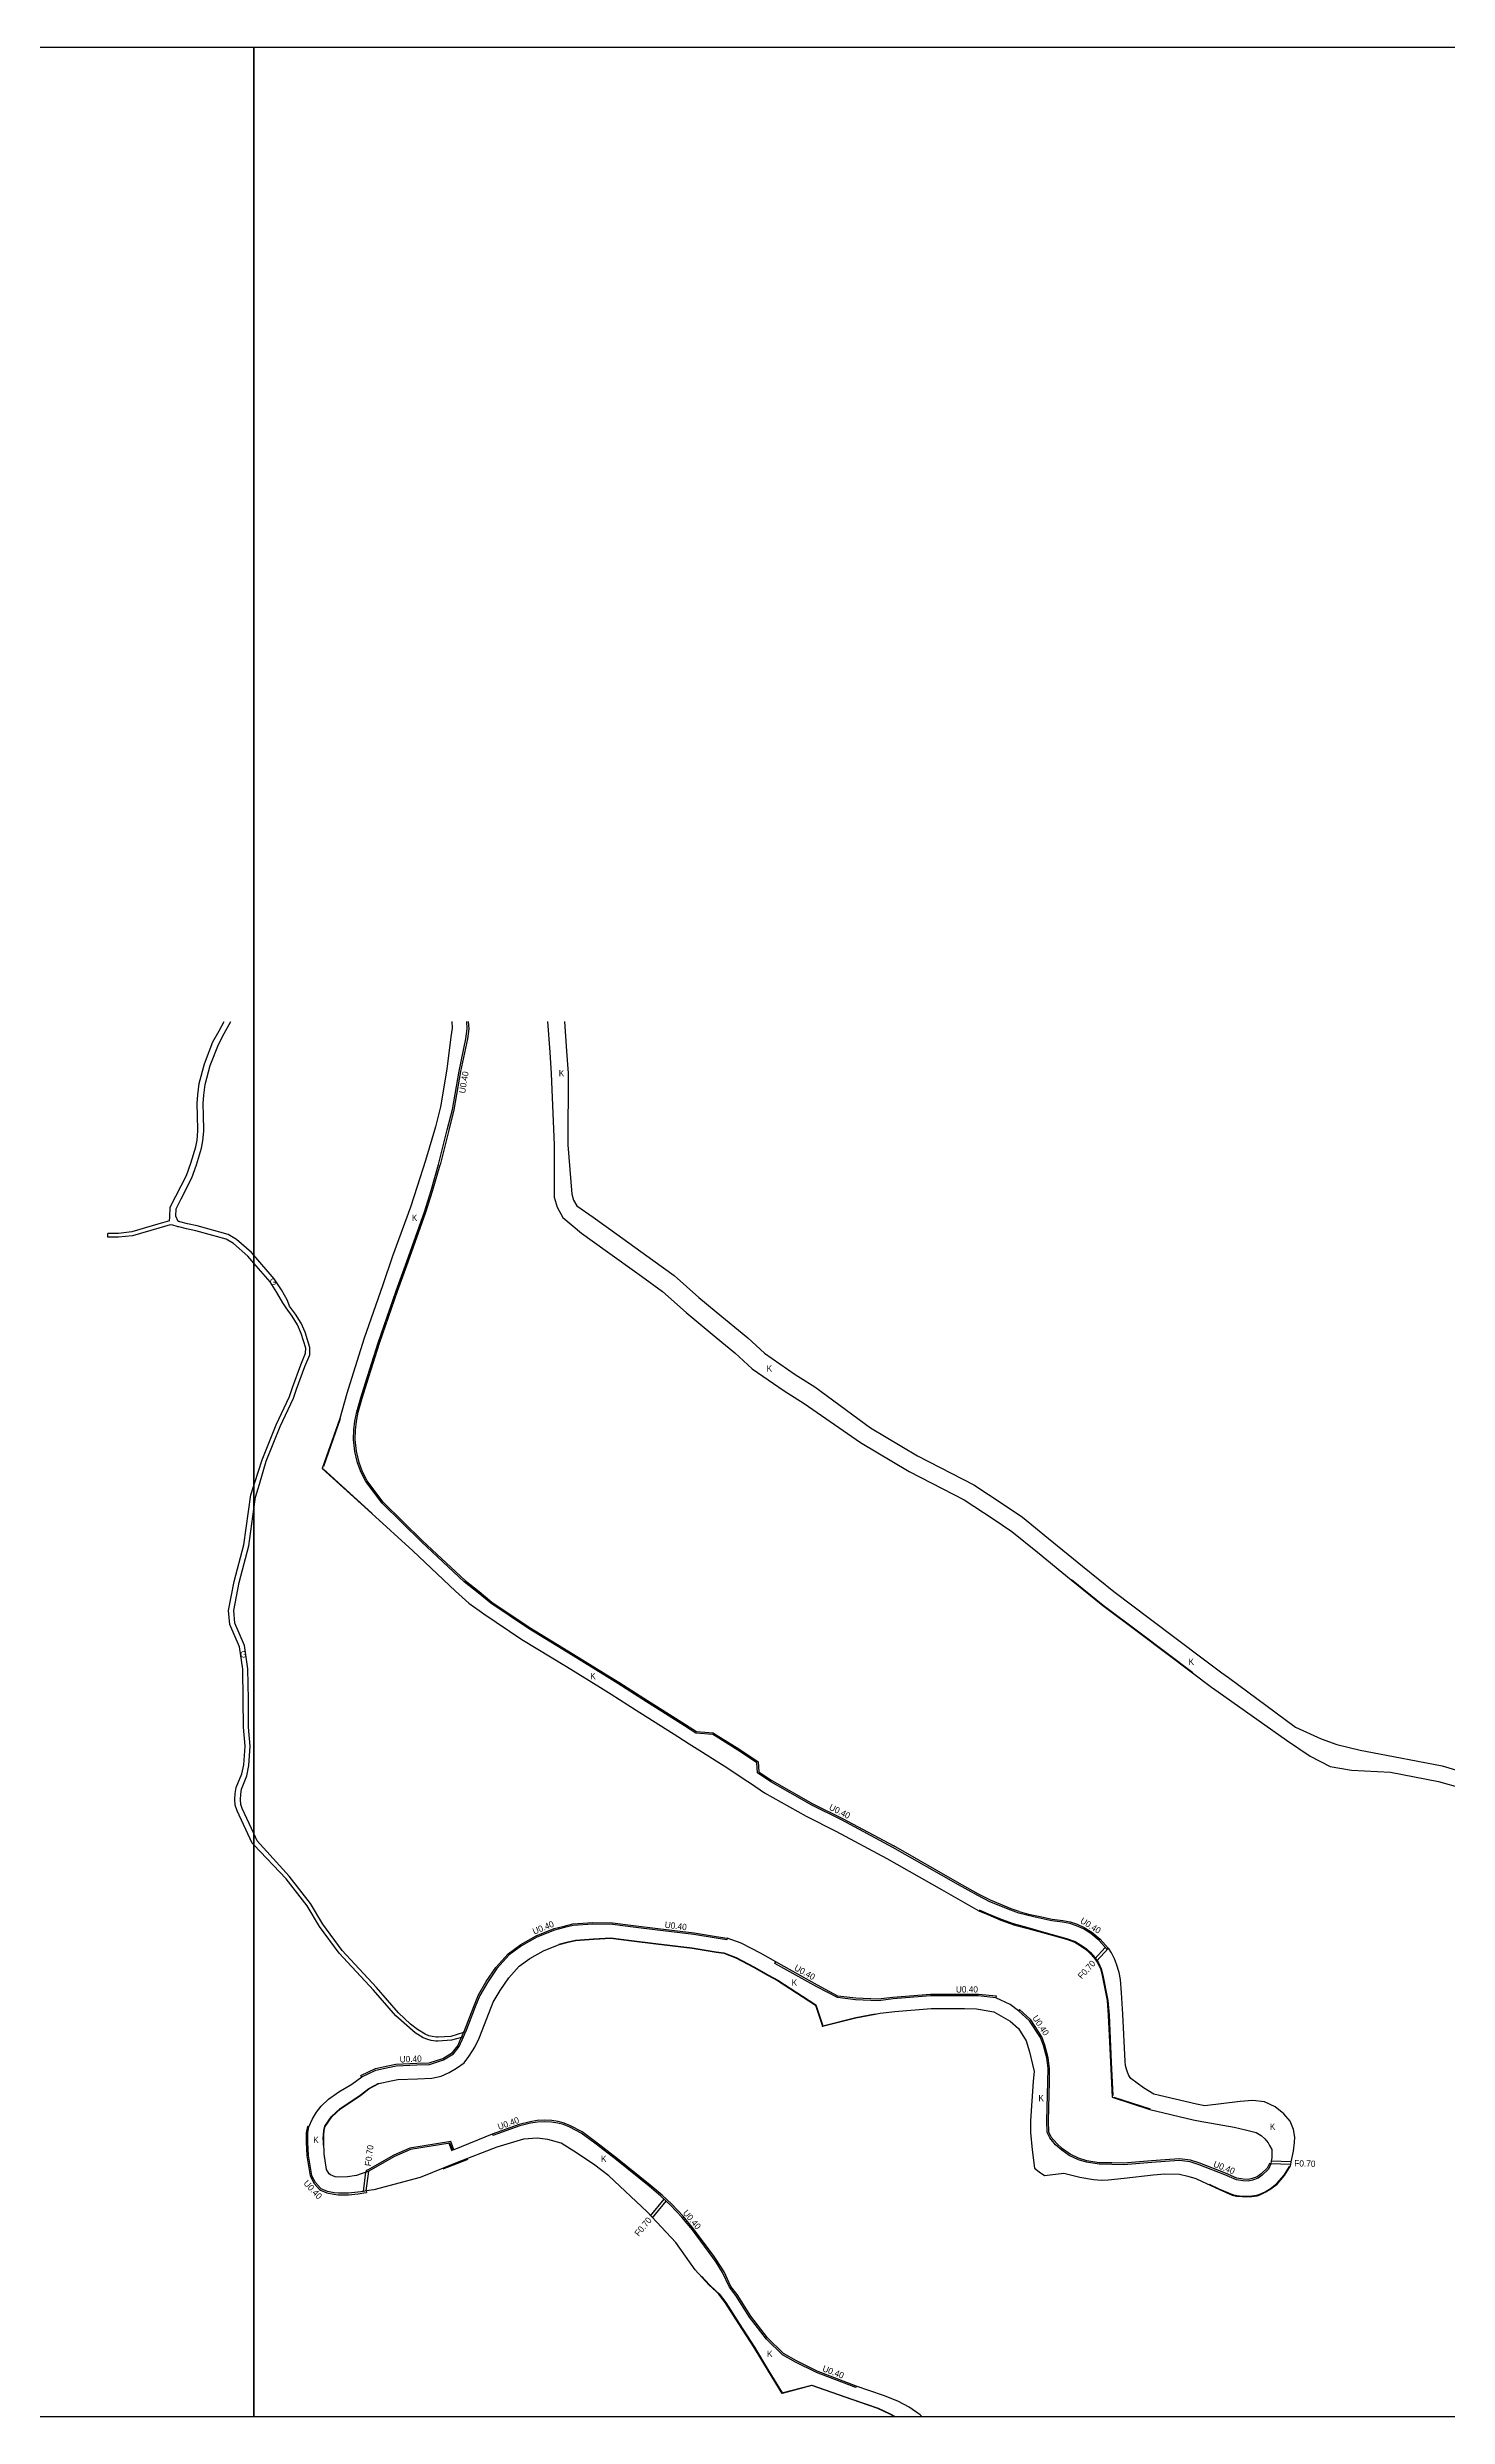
# Model space of a CAD drawing. Header units: metres. Extents: x 4000 to 8000, y -96000 to -93000.
# Drawn here: x 7148 to 7502, y -96000 to -95400 of the extents above; entities that cross this region are included whole.
import ezdxf

# ---------------------------------------------------------------- set-up
doc = ezdxf.new("R2010")
doc.units = ezdxf.units.M
doc.header["$LTSCALE"] = 2.5
for name, color, linetype in [('側溝・桝', 7, 'Continuous'), ('図郭', 7, 'Continuous'), ('歩道・分離帯・安全施設', 7, 'Continuous'), ('舗装', 7, 'Continuous'), ('道路', 7, 'Continuous')]:
    doc.layers.add(name, color=color, linetype=linetype)
doc.styles.get("Standard").update_dxf_attribs({"font": ''})
doc.styles.get('Standard').set_extended_font_data('@MS PGothic')

msp = doc.modelspace()

# ---------------------------------------------------------------- linework, layer by layer
at = {"layer": '側溝・桝'}
for points in [[(7254.3, -95646.73), (7254.4, -95648.54), (7254.08, -95651.12), (7252.34, -95659.33), (7250.67, -95669.06), (7249.36, -95674.22), (7247.13, -95683)], [(7242.7, -95778.17), (7232.77, -95768.39), (7228.66, -95762.99), (7227.52, -95760.74), (7226.66, -95758.36), (7226.01, -95755.5), (7225.67, -95752.52), (7225.74, -95750.15), (7225.97, -95747.95), (7226.44, -95745.62), (7227.46, -95742.1), (7228.62, -95738.32), (7231.84, -95728.18), (7236.41, -95715.01), (7239.1, -95707.56), (7243.55, -95695), (7245.27, -95689.62), (7247.13, -95683)], [(7242.7, -95778.17), (7253.48, -95788.28), (7257.02, -95791.08), (7260.22, -95793.71), (7269.72, -95800.11), (7281.02, -95806.96), (7289.65, -95812.32), (7292.37, -95814.03), (7298.72, -95818.03), (7309.26, -95824.75), (7312.05, -95826.53), (7316.32, -95826.86), (7317.03, -95827.3)], [(7317.03, -95827.3), (7322.78, -95830.9), (7327.71, -95834.22), (7327.87, -95836.74), (7331.13, -95838.93), (7341.48, -95844.8), (7349, -95848.54), (7361.99, -95855.49)], [(7393.75, -95872.12), (7391.75, -95871.4), (7386.48, -95869.23), (7383.45, -95867.68), (7378.62, -95864.96), (7361.99, -95855.49)], [(7393.75, -95872.12), (7396.1, -95872.72), (7398.62, -95873.29), (7402.13, -95874.05), (7404.79, -95874.38), (7406.64, -95874.72), (7408.45, -95875.31), (7410.22, -95876.14), (7412.14, -95877.33), (7414.26, -95879.1), (7416.27, -95881.4)], [(7253.08, -95902.75), (7253.21, -95902.45), (7255.68, -95896.11), (7256.84, -95893.15), (7258.83, -95889.81), (7261.23, -95886.3), (7264.37, -95882.78), (7267.58, -95880.43), (7271.49, -95878.24), (7276.02, -95876.41), (7278.58, -95875.78), (7280.78, -95875.24), (7285.8, -95874.88), (7290.79, -95874.99), (7296.1, -95875.63), (7302.27, -95876.38), (7311.49, -95877.51), (7317.03, -95878.42)], [(7317.03, -95878.42), (7319.84, -95878.87)], [(7387.87, -95893.94), (7387.99, -95893.55), (7383.43, -95893.07), (7379.97, -95893.06), (7371.31, -95893.08), (7361.8, -95893.83), (7358.08, -95894.3), (7352.38, -95894.05), (7347.87, -95893.49), (7342.73, -95890.77), (7332.11, -95884.86)], [(7412.89, -95884.09), (7415.55, -95881.19)], [(7413.3, -95884.68), (7416.35, -95881.35)], [(7457.46, -95936), (7457.08, -95935.88), (7456.51, -95937.08), (7455.02, -95938.49), (7453.98, -95939.28), (7452.73, -95939.72), (7451.73, -95939.96), (7450.43, -95939.86), (7448.89, -95939.63), (7445.96, -95938.38), (7439.47, -95935.83), (7437.16, -95935.05), (7434.34, -95934.71), (7430.68, -95934.99), (7427.27, -95935.24), (7420.19, -95935.82), (7417.19, -95935.76), (7414.04, -95935.71), (7410.88, -95935.2), (7408.75, -95934.53), (7406.62, -95933.5), (7404.76, -95932.2), (7403.26, -95930.86), (7401.88, -95929.21), (7401.25, -95927.93), (7401.18, -95925.11), (7401.39, -95915.2), (7401.45, -95911.82), (7401.12, -95909.1), (7400.28, -95905.89), (7399.48, -95903.8), (7396.68, -95899.52), (7393.86, -95896.89), (7393.61, -95897.2)], [(7252.49, -95904.11), (7252.54, -95904)], [(7252.54, -95904), (7253.08, -95902.75)], [(7253.04, -95903.86), (7253.58, -95902.6)], [(7227.31, -95913.98), (7227.1, -95913.63), (7230.8, -95911.87), (7233.91, -95911.19), (7235.96, -95910.74), (7241.28, -95910.52), (7244.39, -95910.39), (7247.87, -95909.31), (7250.3, -95907.82), (7251.63, -95906.1), (7252.49, -95904.11)], [(7213.94, -95926.62), (7213.55, -95926.53), (7213.27, -95928.13), (7213.29, -95930.58), (7213.45, -95933.93), (7214.27, -95939.03), (7214.33, -95939.19), (7215.26, -95940.97), (7216.62, -95942.45), (7216.88, -95942.64), (7218.52, -95943.34), (7220.28, -95943.7), (7221.39, -95943.83), (7223.97, -95943.83), (7226.4, -95943.6), (7227.84, -95943.37), (7228.53, -95943.25)], [(7317.02, -95960.19), (7316.55, -95959.45), (7311.33, -95952.41), (7308.67, -95949.24), (7305.81, -95946.21), (7303.33, -95943.9), (7300.36, -95941.38), (7292.04, -95934.7), (7286.53, -95930.42), (7283.1, -95927.86), (7280.16, -95926.37), (7278.56, -95925.68), (7277.01, -95925.3), (7275.41, -95925.02), (7273.69, -95924.95), (7271.73, -95925.02), (7269.92, -95925.32), (7267.21, -95926.01), (7260.36, -95928.44)], [(7250.64, -95932.41), (7249.84, -95930.34), (7239.46, -95932.03), (7235.45, -95933.76), (7232.33, -95935.52), (7228.93, -95937.48), (7228.43, -95937.66), (7228.37, -95938.1)], [(7227.75, -95942.97), (7228.37, -95938.1)], [(7228.47, -95942.86), (7229.11, -95937.85)], [(7462.5, -95936.16), (7457.46, -95936)], [(7462.62, -95935.46), (7457.58, -95935.3)], [(7228.47, -95942.86), (7228.53, -95943.25)], [(7300.44, -95949.12), (7303.87, -95944.95)], [(7300.93, -95949.63), (7304.38, -95945.43)], [(7352.52, -95992.25), (7342.6, -95988.48), (7337.34, -95985.86), (7334.07, -95984.05), (7330.07, -95980.08), (7325.79, -95974.56), (7322.32, -95969.06), (7320.77, -95967.03), (7319.03, -95963.31), (7317.02, -95960.19)]]:
    msp.add_lwpolyline(points, dxfattribs=at)
at = {"layer": '図郭'}
for points in [[(6400, -96000), (7200, -96000), (7200, -95400), (6400, -95400)], [(7200, -96000), (8000, -96000), (8000, -95400), (7200, -95400)]]:
    msp.add_lwpolyline(points, close=True, dxfattribs=at)
at = {"layer": '歩道・分離帯・安全施設'}
for points in [[(7221.83, -95747.29), (7217.61, -95759.35)], [(7217.59, -95759.96), (7229.98, -95771.26)], [(7407.02, -95787.98), (7415.03, -95794.47), (7424.35, -95801.49), (7437.71, -95811.56)], [(7383.65, -95871.69), (7385.89, -95872.66), (7389.15, -95874.06), (7392.21, -95875.15), (7395.96, -95876.17), (7400.62, -95877.47), (7405.75, -95878.93), (7407.89, -95879.7), (7409.3, -95880.55), (7410.67, -95881.48), (7411.78, -95882.48), (7412.88, -95883.72), (7413.83, -95885.09), (7414.51, -95886.57), (7414.95, -95888.21), (7416.23, -95894.6), (7416.51, -95898.31), (7417.06, -95910.24), (7417.46, -95918.67)], [(7277.28, -95880.32), (7279.55, -95879.76), (7281.42, -95879.3), (7286.03, -95878.97), (7290.34, -95878.76), (7295.64, -95879.41), (7301.81, -95880.15), (7310.95, -95881.27), (7317.03, -95882.26)], [(7317.03, -95882.26), (7318.99, -95882.58), (7322.07, -95883.69), (7326.57, -95886.07), (7330.28, -95888.19), (7332.63, -95889.49), (7340.59, -95894.62), (7342.31, -95895.73), (7344.03, -95901.03), (7352.38, -95898.94), (7357.29, -95898.01)], [(7217.64, -95931.27), (7217.6, -95930.42), (7217.58, -95929.54), (7217.6, -95928.6), (7217.73, -95927.53), (7217.98, -95926.45), (7219.68, -95923.99), (7221.86, -95921.97), (7226.92, -95918.57), (7229.09, -95916.93), (7231.64, -95915.58)], [(7417.69, -95919.11), (7426.91, -95922.05)], [(7250.19, -95932.78), (7249.44, -95930.85)], [(7247.92, -95937.27), (7254.25, -95934.79)], [(7441.83, -95941.14), (7444.31, -95942.3), (7447.72, -95943.75), (7448.82, -95943.99), (7450.24, -95944.13), (7451.27, -95944.16), (7452.62, -95944.11), (7453.93, -95943.91), (7454.65, -95943.7), (7455.99, -95943.05), (7457.37, -95942.22), (7458.97, -95941), (7460.81, -95938.85), (7462.18, -95936.62)], [(7313.3, -95964.43), (7315.32, -95966.66), (7317.02, -95968.2)], [(7317.02, -95968.2), (7317.81, -95968.91), (7319.45, -95971.07), (7322.85, -95976.45), (7326.73, -95982.42), (7330.35, -95988.45), (7333.78, -95993.99), (7341.29, -95992.05), (7351.4, -95995.56), (7358.05, -95997.88), (7361.07, -95999.26), (7362.32, -96000)]]:
    msp.add_lwpolyline(points, dxfattribs=at)
at = {"layer": '道路'}
for points in [[(7178.65, -95697.18), (7178.75, -95696.24), (7178.84, -95693.75), (7180.26, -95690.91), (7182.92, -95685.68), (7184.09, -95682.53), (7185.32, -95678.44), (7185.62, -95676.74), (7185.82, -95674.35), (7185.84, -95674.11), (7185.77, -95670.56), (7185.69, -95667.44), (7185.82, -95665.24), (7186.2, -95662.36), (7187.51, -95657.4), (7189.66, -95651.88), (7191.22, -95649.05), (7192.49, -95646.73)], [(7200, -95705.88), (7199.43, -95705.22), (7195.61, -95701.88), (7193.5, -95700.65), (7185.62, -95698.47), (7183.24, -95697.9), (7181.29, -95697.42), (7181.1, -95697.38), (7180.88, -95697.33), (7180.27, -95695.95), (7180.33, -95694.12), (7181.6, -95691.58), (7184.29, -95686.28), (7185.52, -95683.01), (7186.78, -95678.79), (7187.11, -95676.94), (7187.32, -95674.47), (7187.34, -95674.16), (7187.27, -95670.53), (7187.19, -95667.46), (7187.32, -95665.38), (7187.68, -95662.65), (7188.94, -95657.87), (7191.02, -95652.52), (7192.53, -95649.77), (7194.2, -95646.73)], [(7250.09, -95646.73), (7250.19, -95648.39), (7249.91, -95650.58), (7248.88, -95658.8), (7247.24, -95668.33), (7245.97, -95673.36), (7243.46, -95681.86), (7241.34, -95688.44), (7239.66, -95693.69), (7235.14, -95706.14), (7232.55, -95713.64), (7227.95, -95726.88), (7224.71, -95737.1), (7223.53, -95740.93), (7221.74, -95747.25), (7217.32, -95759.86), (7229.91, -95771.33), (7240.22, -95780.78), (7251.06, -95790.94), (7254.44, -95794), (7258.25, -95796.73), (7267.83, -95803.18), (7279.13, -95810.02), (7287.74, -95815.37), (7290.45, -95817.08), (7296.83, -95821.1), (7307.32, -95827.79), (7310.2, -95829.62), (7313.6, -95831.76), (7317.03, -95833.91), (7319.73, -95835.6), (7324.42, -95838.75), (7325.7, -95839.62), (7329.25, -95842), (7339.79, -95847.98), (7347.33, -95851.73), (7360.28, -95858.65), (7374.06, -95866.51), (7383.57, -95871.88), (7385.81, -95872.85), (7389.08, -95874.25), (7392.69, -95875.56), (7395.91, -95876.36), (7400.57, -95877.66), (7405.69, -95879.12), (7407.81, -95879.88), (7409.19, -95880.72), (7410.54, -95881.64), (7411.63, -95882.62), (7412.72, -95883.84), (7413.66, -95885.19), (7414.32, -95886.64), (7414.76, -95888.26), (7416.03, -95894.63), (7416.31, -95898.32), (7416.86, -95910.25), (7417.29, -95919.14), (7426.86, -95922.2), (7437.81, -95924.82), (7439.95, -95925.24), (7441.01, -95925.45), (7448.21, -95926.73), (7451.06, -95927.36), (7453.71, -95928.01), (7455, -95928.8), (7455.98, -95929.65), (7456.77, -95930.67), (7457.14, -95931.35), (7457.71, -95932.37), (7457.72, -95934.49), (7457.58, -95935.3), (7457.46, -95936), (7456.84, -95937.32), (7455.26, -95938.82), (7454.27, -95939.58), (7452.84, -95940.12), (7451.7, -95940.36), (7450.41, -95940.26), (7448.78, -95940.02), (7445.81, -95938.75), (7439.33, -95936.21), (7437.07, -95935.44), (7434.33, -95935.12), (7430.71, -95935.39), (7427.3, -95935.64), (7420.21, -95936.23), (7417.17, -95936.16), (7414.04, -95936.11), (7410.78, -95935.59), (7408.78, -95934.96), (7406.44, -95933.86), (7404.53, -95932.53), (7402.97, -95931.14), (7401.54, -95929.43), (7400.85, -95928.03), (7400.78, -95925.11), (7400.99, -95915.19), (7401.05, -95911.84), (7400.72, -95909.17), (7399.89, -95906.01), (7399.12, -95903.98), (7396.37, -95899.78), (7393.61, -95897.2), (7391.43, -95895.64), (7387.87, -95893.94), (7383.41, -95893.47), (7379.97, -95893.46), (7371.33, -95893.48), (7361.84, -95894.23), (7358.1, -95894.7), (7352.32, -95894.44), (7347.74, -95893.87), (7342.54, -95891.12), (7331.92, -95885.21), (7332.11, -95884.86), (7328.23, -95882.64), (7323.37, -95880.12), (7319.84, -95878.87), (7319.75, -95879.26), (7317.03, -95878.82), (7311.43, -95877.91), (7302.23, -95876.78), (7296.05, -95876.03), (7290.76, -95875.39), (7285.81, -95875.28), (7280.84, -95875.64), (7278.67, -95876.17), (7276.14, -95876.79), (7271.66, -95878.6), (7267.8, -95880.77), (7264.64, -95883.08), (7261.54, -95886.55), (7259.16, -95890.02), (7257.2, -95893.33), (7256.05, -95896.26), (7253.58, -95902.6), (7253.08, -95902.75), (7249.85, -95903.71), (7246.69, -95903.91), (7246.26, -95903.89), (7245.15, -95903.75), (7244.33, -95903.57), (7243.39, -95903.17), (7241.41, -95901.96), (7239.65, -95900.59), (7236.63, -95897.78), (7231.02, -95891.37), (7222.37, -95881.99), (7217.48, -95875.32), (7214.33, -95870.06), (7208.92, -95863.14), (7200.87, -95854.15), (7200, -95852.29)], [(7369.13, -96000), (7368.67, -95999.57), (7365.9, -95997.58), (7363.04, -95996.05), (7359.37, -95994.64), (7352.52, -95992.25), (7352.39, -95992.63), (7342.44, -95988.85), (7337.15, -95986.22), (7333.83, -95984.37), (7329.77, -95980.35), (7325.46, -95974.79), (7321.99, -95969.29), (7320.42, -95967.24), (7318.68, -95963.5), (7317.02, -95960.92), (7316.22, -95959.68), (7311.01, -95952.66), (7308.37, -95949.51), (7305.52, -95946.49), (7303.06, -95944.2), (7300.1, -95941.68), (7291.79, -95935.01), (7286.29, -95930.74), (7282.89, -95928.2), (7279.99, -95926.73), (7278.43, -95926.06), (7276.93, -95925.69), (7275.37, -95925.42), (7273.69, -95925.35), (7271.77, -95925.42), (7270.01, -95925.72), (7267.33, -95926.39), (7260.48, -95928.82), (7260.36, -95928.44), (7250.64, -95932.41), (7250.27, -95932.56), (7249.58, -95930.79), (7239.62, -95932.39), (7235.62, -95934.12), (7232.53, -95935.87), (7229.11, -95937.85), (7228.43, -95938.08), (7227.19, -95938.5), (7225.95, -95938.92), (7223.68, -95939.3), (7221.06, -95939.33), (7220.57, -95939.25), (7219.42, -95938.78), (7219.1, -95938.48), (7218.37, -95937.43), (7217.83, -95933.47), (7217.68, -95930.38), (7217.69, -95928.63), (7217.83, -95927.55), (7218.08, -95926.49), (7219.75, -95924.05), (7221.92, -95922.05), (7226.98, -95918.65), (7229.14, -95917.01), (7231.68, -95915.67), (7234.74, -95915), (7236.46, -95914.62), (7241.44, -95914.42), (7245.06, -95914.26), (7247.46, -95913.75), (7249.49, -95912.89), (7251.3, -95911.78), (7253.22, -95910.37), (7254.45, -95908.78), (7255.93, -95906.46), (7257.05, -95904.18), (7259.59, -95897.64), (7260.62, -95895), (7262.37, -95892.07), (7264.54, -95888.9), (7267.2, -95885.91), (7269.86, -95883.97), (7273.31, -95882.04), (7277.31, -95880.41), (7279.58, -95879.86), (7281.44, -95879.4), (7286.04, -95879.07), (7290.34, -95878.87), (7295.63, -95879.51), (7301.8, -95880.25), (7310.94, -95881.37), (7317.03, -95882.36), (7318.97, -95882.67), (7322.03, -95883.78), (7326.53, -95886.16), (7330.23, -95888.28), (7332.58, -95889.57), (7340.53, -95894.7), (7342.23, -95895.79), (7343.96, -95901.15), (7352.4, -95899.04), (7357.31, -95898.11), (7358.6, -95897.86), (7362.24, -95897.4), (7371.44, -95896.68), (7379.94, -95896.66), (7382.92, -95896.72), (7387.33, -95897.49), (7391.51, -95899.88), (7393.55, -95901.72), (7395.49, -95904.87), (7396.4, -95907.61), (7397.15, -95910.82), (7397.53, -95912.56), (7397.29, -95915.05), (7396.58, -95925.07), (7396.65, -95928.07), (7397.04, -95932.45), (7397.67, -95937.04), (7398.84, -95938.01), (7400.18, -95938.94), (7405.05, -95938.38), (7409.13, -95939.35), (7412.55, -95939.99), (7414.55, -95940.16), (7416.3, -95940.04), (7420.31, -95939.62), (7427.63, -95938.79), (7430.62, -95938.55), (7434.31, -95938.64), (7436.41, -95939.09), (7438.45, -95939.7), (7440.06, -95940.43), (7444.26, -95942.44), (7447.68, -95943.9), (7448.79, -95944.14), (7450.23, -95944.28), (7451.27, -95944.31), (7452.63, -95944.26), (7453.96, -95944.05), (7454.7, -95943.84), (7456.06, -95943.18), (7457.45, -95942.34), (7459.07, -95941.11), (7460.94, -95938.94), (7462.44, -95936.49), (7462.5, -95936.16), (7462.62, -95935.46), (7463.21, -95932.81), (7463.46, -95930.61), (7463.53, -95929.21), (7463.21, -95927.27), (7462.33, -95925.22), (7460.76, -95923.32), (7458.55, -95921.52), (7455.83, -95920.29), (7452.88, -95919.98), (7449.68, -95920.18), (7440.73, -95921.32), (7438.66, -95920.91), (7427.8, -95918.31), (7425.23, -95916.72), (7422.01, -95914.35), (7421.53, -95913.62), (7421.15, -95912.79), (7420.89, -95912.03), (7420.67, -95911.1), (7420.56, -95910.08), (7420.01, -95898.09), (7419.65, -95892.65), (7419.44, -95889.29), (7419.06, -95887.57), (7418.4, -95885.42), (7417.9, -95884.1), (7417.12, -95882.57), (7416.35, -95881.35), (7415.93, -95881.63), (7413.98, -95879.39), (7411.9, -95877.65), (7410.03, -95876.49), (7408.3, -95875.68), (7406.54, -95875.11), (7404.72, -95874.78), (7402.06, -95874.45), (7398.53, -95873.68), (7396, -95873.11), (7393.63, -95872.5), (7391.6, -95871.77), (7386.31, -95869.6), (7383.26, -95868.04), (7378.42, -95865.3), (7361.8, -95855.84), (7348.81, -95848.9), (7341.29, -95845.15), (7330.92, -95839.27), (7327.49, -95836.96), (7327.32, -95834.44), (7322.56, -95831.24), (7317.03, -95827.77), (7316.19, -95827.25), (7311.91, -95826.92), (7309.04, -95825.09), (7298.5, -95818.37), (7292.15, -95814.37), (7289.43, -95812.66), (7280.81, -95807.3), (7269.51, -95800.45), (7259.97, -95794.03), (7256.77, -95791.39), (7253.22, -95788.58), (7242.42, -95778.46), (7232.47, -95768.66), (7228.32, -95763.21), (7227.15, -95760.9), (7226.28, -95758.48), (7225.61, -95755.57), (7225.27, -95752.54), (7225.34, -95750.13), (7225.58, -95747.89), (7226.05, -95745.52), (7227.08, -95741.99), (7228.24, -95738.21), (7231.46, -95728.05), (7236.04, -95714.87), (7238.72, -95707.43), (7243.17, -95694.87), (7244.88, -95689.5), (7246.74, -95682.9), (7248.97, -95674.12), (7250.28, -95668.98), (7251.95, -95659.25), (7253.68, -95651.05), (7254, -95648.52), (7253.9, -95646.73)], [(7274.33, -95646.73), (7274.9, -95654.49), (7275.29, -95659.98), (7276.03, -95677.92), (7276.07, -95691.15), (7276.79, -95693.67), (7278.24, -95696.32), (7282.99, -95700.29), (7288.96, -95704.58), (7298.12, -95711.16), (7303.49, -95715.07), (7309.42, -95720.42), (7317.03, -95726.71), (7321.74, -95730.6), (7326.15, -95734.62), (7334.25, -95740.25), (7339.31, -95743.45), (7353.54, -95753.3), (7365.93, -95760.66), (7379.83, -95767.79), (7387.18, -95772.65), (7391.93, -95775.82), (7398.35, -95781.07), (7406.92, -95788.1), (7414.94, -95794.59), (7424.26, -95801.61), (7437.62, -95811.68), (7442.45, -95815.27), (7444.13, -95816.47), (7461.45, -95828.67), (7467.38, -95832.76), (7472.48, -95835.32), (7477.85, -95836.32), (7487.75, -95836.76), (7499.88, -95839.12), (7505.86, -95840.86)], [(7278.64, -95646.73), (7279.18, -95654.18), (7279.59, -95659.8), (7279.53, -95677.92), (7280.54, -95690.41), (7280.96, -95691.97), (7281.78, -95693.41), (7285.91, -95696.23), (7291.88, -95700.52), (7301.05, -95707.11), (7306.44, -95711.03), (7312.64, -95716.6), (7317.03, -95720.23), (7325.02, -95726.82), (7329.28, -95730.7), (7337.01, -95736.09), (7341.98, -95739.22), (7356.09, -95749.59), (7368.03, -95756.68), (7382.31, -95764.04), (7389.67, -95768.91), (7394.61, -95772.19), (7401.2, -95777.59), (7409.76, -95784.6), (7417.71, -95791.04), (7426.96, -95798.02), (7440.32, -95808.07), (7445.09, -95811.63), (7446.73, -95812.79), (7463.73, -95825.38), (7470.2, -95828.36), (7474.2, -95829.78), (7480.07, -95831.21), (7488.51, -95832.83), (7500.82, -95835.22), (7506.98, -95837.02)], [(7178.65, -95697.18), (7175.71, -95698.04), (7169.1, -95699.97), (7165.7, -95700.34), (7163.01, -95700.34)], [(7200, -95707.87), (7198.51, -95706.13), (7194.85, -95702.94), (7192.99, -95701.85), (7185.29, -95699.73), (7182.93, -95699.16), (7180.99, -95698.69), (7180.8, -95698.65), (7180.59, -95698.6), (7179.46, -95698.27), (7178.82, -95698.17), (7175.99, -95699), (7169.29, -95700.96), (7165.75, -95701.34), (7163.01, -95701.34)], [(7163.01, -95701.34), (7163.01, -95700.34)], [(7200, -95770.19), (7200.41, -95767.14), (7201.46, -95763.86), (7203.12, -95758.05), (7206.66, -95749.26), (7210.01, -95742.06), (7210.84, -95739.77), (7212.92, -95734.06), (7214.14, -95731.13), (7214.21, -95729.25), (7212.96, -95725.34), (7211.97, -95723.05), (7210.54, -95720.77), (7209.05, -95718.75), (7208.51, -95717.31), (7206.97, -95714.68), (7205.14, -95711.88), (7200, -95705.88)], [(7200, -95764.16), (7200.23, -95763.46), (7202.08, -95757.69), (7205.65, -95748.83), (7208.99, -95741.64), (7209.81, -95739.39), (7211.89, -95733.66), (7213.12, -95730.7), (7213.2, -95729.39), (7212.02, -95725.7), (7211.08, -95723.51), (7209.71, -95721.33), (7208.17, -95719.23), (7207.38, -95717.97), (7205.86, -95715.36), (7204.1, -95712.66), (7200, -95707.87)], [(7200, -95855.16), (7199.6, -95854.74), (7195.79, -95846.59), (7195.31, -95845.18), (7195.2, -95843.7), (7195.29, -95842.21), (7195.55, -95840.69), (7196.96, -95837.2), (7197.46, -95834.92), (7197.81, -95830.25), (7197.39, -95825.44), (7197.32, -95818.39), (7197.22, -95810.75), (7196.39, -95805.07), (7193.93, -95799.43), (7193.6, -95795.82), (7195.03, -95788.49), (7197.49, -95779.19), (7199.23, -95766.56), (7200, -95764.16)], [(7200, -95852.29), (7197.06, -95846), (7196.7, -95845.01), (7196.6, -95843.7), (7196.68, -95842.37), (7196.9, -95841.07), (7198.26, -95837.73), (7198.76, -95835.09), (7199.11, -95830.24), (7198.69, -95825.38), (7198.62, -95818.38), (7198.52, -95810.64), (7197.66, -95804.71), (7195.21, -95799.1), (7194.91, -95795.89), (7196.3, -95788.78), (7198.76, -95779.45), (7200, -95770.19)], [(7253.04, -95903.86), (7252.54, -95904), (7250.03, -95904.7), (7246.65, -95904.92), (7246.05, -95904.89), (7244.87, -95904.72), (7244.01, -95904.53), (7242.9, -95904.06), (7240.84, -95902.78), (7235.92, -95898.49), (7230.27, -95892.04), (7221.6, -95882.63), (7216.64, -95875.87), (7213.5, -95870.62), (7208.15, -95863.79), (7200, -95855.16)], [(7362.13, -96000), (7361.02, -95999.34), (7358.01, -95997.98), (7351.36, -95995.66), (7341.28, -95992.16), (7333.73, -95994.11), (7330.27, -95988.5), (7326.65, -95982.47), (7322.77, -95976.51), (7319.36, -95971.12), (7317.74, -95968.98), (7317.02, -95968.33), (7315.25, -95966.73), (7311.73, -95962.86), (7306.81, -95955.9), (7299.54, -95948.16), (7289.84, -95939.05), (7286.33, -95936.36), (7281.98, -95933.33), (7277.77, -95930.78), (7274.4, -95929.81), (7271.76, -95929.46), (7268.23, -95929.75), (7261.52, -95931.74), (7251.47, -95935.64), (7242.11, -95939.47), (7230.35, -95942.56), (7228.47, -95942.86), (7227.78, -95942.97), (7226.35, -95943.2), (7223.95, -95943.43), (7221.42, -95943.43), (7220.34, -95943.3), (7218.64, -95942.95), (7217.08, -95942.28), (7216.88, -95942.15), (7215.59, -95940.74), (7214.7, -95939.02), (7214.66, -95938.93), (7213.85, -95933.89), (7213.69, -95930.57), (7213.67, -95928.17), (7213.94, -95926.62), (7214.81, -95924.61), (7215.88, -95922.94), (7217.07, -95921.37), (7218.89, -95919.64), (7221.52, -95917.74), (7224.8, -95915.78), (7227.31, -95913.98), (7230.92, -95912.25), (7233.99, -95911.58), (7236.01, -95911.14), (7241.29, -95910.92), (7244.46, -95910.79), (7248.03, -95909.68), (7250.57, -95908.12), (7251.97, -95906.31), (7253.04, -95903.86)]]:
    msp.add_lwpolyline(points, dxfattribs=at)
msp.add_point((7343.96, -95901.15), dxfattribs=at)

# ---------------------------------------------------------------- texts
at = {"layer": '側溝・桝'}
for s, rotation, p in [('U0.40', 80.23121, (7253.46, -95664.99)), ('U0.40', 333.55545, (7345.46, -95846.2)), ('U0.40', 328.22053, (7409.04, -95874.85)), ('U0.40', 22.07488, (7270.96, -95877.95)), ('U0.40', 352.99776, (7303.95, -95876.18)), ('U0.40', 330.88864, (7336.65, -95886.82)), ('F0.70', 47.54746, (7409.6, -95889.32)), ('U0.40', 0.12741, (7377.73, -95892.6)), ('U0.40', 303.20428, (7397.02, -95899.03)), ('U0.40', 2.33754, (7236.95, -95910.34)), ('U0.40', 19.55212, (7262.07, -95927.42)), ('F0.70', 82.74772, (7229.65, -95936.65)), ('U0.40', 338.56715, (7442.76, -95936.64)), ('F0.70', 358.20374, (7463.38, -95936.61)), ('U0.40', 312.55423, (7212.47, -95941.01)), ('F0.70', 50.64422, (7297.45, -95954.47)), ('U0.40', 310.03012, (7308.52, -95948.48)), ('U0.40', 339.2155, (7343.79, -95988.45))]:
    msp.add_text(s, height=1.6, rotation=rotation, dxfattribs=at).set_placement(p)
at = {"layer": '舗装'}
for s, p in [('K', (7277.19, -95660.59)), ('K', (7240, -95697.21)), ('G', (7204.06, -95713.42)), ('K', (7329.82, -95735.35)), ('G', (7196.56, -95807.75)), ('K', (7285.17, -95813.25)), ('K', (7436.62, -95809.62)), ('K', (7336.16, -95890.88)), ('K', (7398.62, -95920.13)), ('K', (7457.21, -95927.39)), ('K', (7215.04, -95930.73)), ('K', (7287.9, -95935.5)), ('K', (7329.92, -95984.9))]:
    msp.add_text(s, height=1.6, dxfattribs=at).set_placement(p)

doc.saveas('drawing.dxf')
